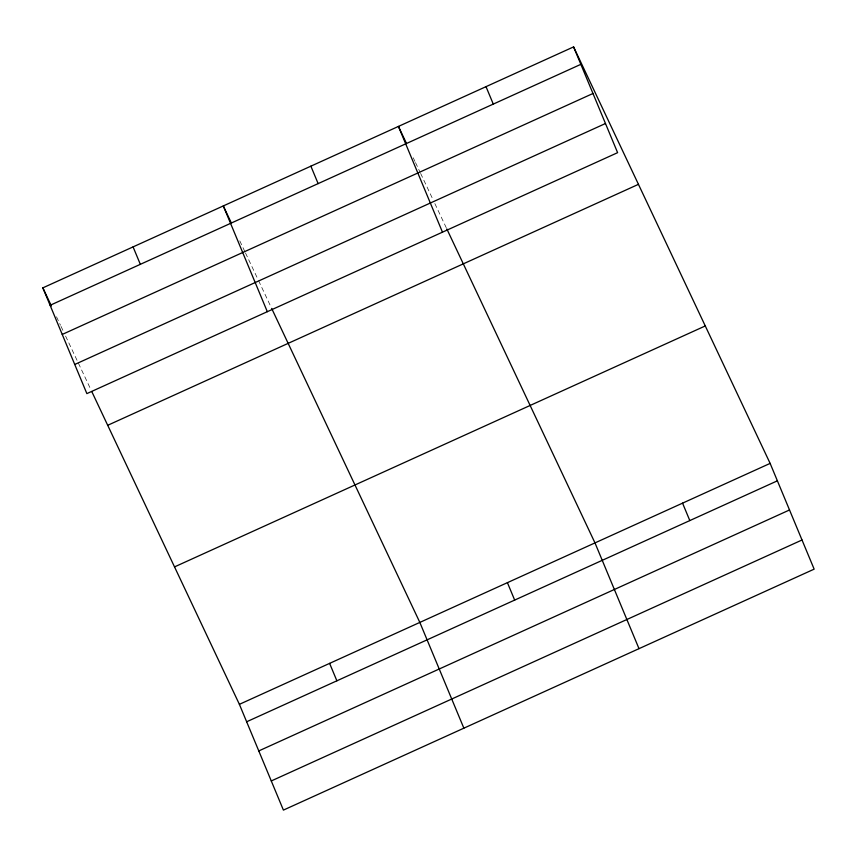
<?xml version="1.0" encoding="UTF-8"?>
<svg xmlns="http://www.w3.org/2000/svg" width="857" height="857" viewBox="0 0 857 857"><rect width="100%" height="100%" fill="white"/><g stroke="black" fill="none" stroke-linecap="round" stroke-linejoin="round"><path stroke-width="0.64" stroke-dasharray="4.29 3.21" d="M413.235 157.763L414.949 161.384M415.516 162.584L420.069 172.236M420.637 173.435L432.581 198.76M434.853 203.58L446.24 227.694M239.799 240.892L244.92 251.744M245.488 252.954L258.011 279.478M258.578 280.678L271.091 307.202M56.508 316.79L60.483 325.232M61.051 326.431L63.332 331.263M65.603 336.083L91.206 390.331"/><path stroke-width="1.29" d="M573.59 46.899L617.608 152.664L86.868 393.609L42.85 287.856L573.59 46.899L770.132 463.391L814.15 569.144L283.41 810.101L239.392 704.336L91.774 391.542M50.113 305.296L580.853 64.339M62.24 334.444L592.98 93.488M74.741 364.471L605.481 123.515M107.703 425.297L638.444 184.341M174.528 566.895L705.268 325.949M239.392 704.336L770.132 463.391M246.645 721.776L777.385 480.82M258.782 750.925L789.522 509.969M271.273 780.952L802.013 539.996M406.411 143.301L398.441 126.418L442.469 232.172M446.808 228.894L594.983 542.899L639.001 648.663M231.261 222.809L223.302 205.937L267.32 311.691M271.658 308.413L419.834 622.418L463.862 728.171M42.85 287.856L51.388 305.938M682.558 503.145L689.81 520.585M486.015 86.664L493.278 104.093M507.408 582.653L514.671 600.093M310.877 166.172L318.129 183.612M329.613 663.372L336.876 680.812M133.071 246.891L140.334 264.331"/></g></svg>
